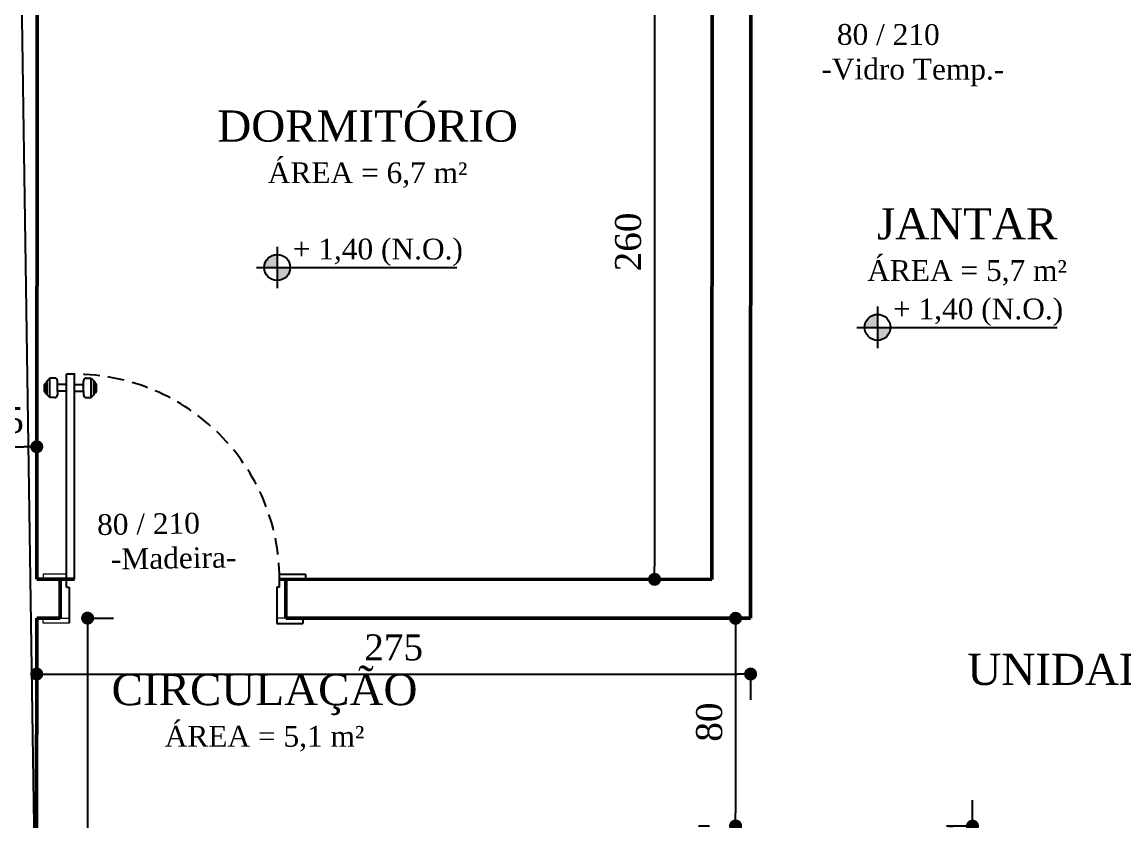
# Model space of a CAD drawing. Header units: centimetres. Extents: x -48696 to 156237, y -5617 to 29024.
# Drawn here: x -44952.4 to -44527.9, y 10545.2 to 10853.1 of the extents above; entities that cross this region are included whole.
import ezdxf

# ---------------------------------------------------------------- set-up
doc = ezdxf.new("R2010")
doc.units = ezdxf.units.CM
doc.linetypes.add('HIDDEN', pattern=[9.525, 6.35, -3.175])
for name, color, linetype in [('Hachuria - Moveis', 1, 'Continuous'), ('PN010', 1, 'Continuous'), ('PORTAS', 3, 'Continuous'), ('Portas-Cotas', 2, 'Continuous'), ('Portas-Projeção', 55, 'HIDDEN'), ('Texto', 2, 'Continuous')]:
    doc.layers.add(name, color=color, linetype=linetype)
doc.layers.add('Parede Baixa', color=5, linetype='Continuous', lineweight=50)
doc.layers.add('Portas - Janelas', color=2, linetype='Continuous', lineweight=20)
doc.styles.add('Valéria', font='romantic.ttf', dxfattribs={"height": 10})
doc.dimstyles.new('Cota - 50', dxfattribs={"dimtxt": 10, "dimasz": 5, "dimexe": 10, "dimexo": 20, "dimgap": 5, "dimtad": 1, "dimtxsty": 'Valéria', "dimblk": 'DOT', "dimcen": 0, "dimclrd": 12, "dimclre": 12, "dimclrt": 2, "dimazin": 2, "dimtfac": 1, "dimtix": 1, "dimtmove": 0, "dimatfit": 3, "dimldrblk": 'DOT', "dimfxl": 1, "dimarcsym": 0})

# ---------------------------------------------------------------- blocks, each defined once
blk = doc.blocks.new('_Dot')
at = {"color": 0, "linetype": 'ByBlock', "lineweight": -2}
blk.add_line((-0.5, 0), (-1, 0), dxfattribs=at)
at = {"color": 0, "linetype": 'ByBlock', "const_width": 0.5}
blk.add_lwpolyline([(-0.25, 0, 1), (0.25, 0, 1)], format="xyb", close=True, dxfattribs=at)
blk = doc.blocks.new('*D1746')
at = {"color": 12, "lineweight": -2, "transparency": 16777216}
for p, q in [((-44971.71, 10685.7), (-44971.71, 10699.42)), ((-44946.71, 10685.69), (-44946.71, 10699.42)), ((-44966.71, 10689.42), (-44951.71, 10689.42))]:
    blk.add_line(p, q, dxfattribs=at)
at = {"layer": 'Defpoints', "color": 0, "transparency": 16777216}
for p in [(-44946.71, 10689.42), (-44971.71, 10665.7), (-44946.71, 10665.69)]:
    blk.add_point(p, dxfattribs=at)
at = {"color": 12, "lineweight": -2, "transparency": 16777216, "xscale": 5, "yscale": 5, "zscale": 5, "rotation": 180}
blk.add_blockref('_Dot', (-44971.71, 10689.42), dxfattribs=at)
at = {"color": 12, "lineweight": -2, "transparency": 16777216, "xscale": 5, "yscale": 5, "zscale": 5}
blk.add_blockref('_Dot', (-44946.71, 10689.42), dxfattribs=at)
at = {"color": 2, "transparency": 16777216, "insert": (-44959.21, 10699.61), "char_height": 10, "attachment_point": 5, "style": 'Valéria'}
blk.add_mtext('25', dxfattribs=at)
blk = doc.blocks.new('*D1687')
at = {"color": 12, "lineweight": -2, "transparency": 16777216}
for p, q in [((-44846.74, 12273.86), (-44711.33, 12337.45)), ((-43585.33, 9916.47), (-44718.26, 12328.67)), ((-43709.57, 9852.6), (-43574.16, 9916.2))]:
    blk.add_line(p, q, dxfattribs=at)
at = {"layer": 'Defpoints', "color": 0, "transparency": 16777216}
for p in [(-44720.39, 12333.2), (-44864.85, 12265.35), (-43727.67, 9844.1)]:
    blk.add_point(p, dxfattribs=at)
at = {"color": 12, "lineweight": -2, "transparency": 16777216, "xscale": 5, "yscale": 5, "zscale": 5}
for p, rotation in [((-44720.39, 12333.2), 115.1577922411707), ((-43583.21, 9911.95), 295.1577922411707)]:
    blk.add_blockref('_Dot', p, dxfattribs=dict(at, rotation=rotation))
at = {"color": 2, "transparency": 16777216, "insert": (-44142.57, 11126.91), "char_height": 10, "attachment_point": 5, "rotation": 295.1578, "style": 'Valéria'}
blk.add_mtext('2675', dxfattribs=at)
blk = doc.blocks.new('*D1718')
at = {"color": 12, "lineweight": -2, "transparency": 16777216}
for p, q in [((-44926.73, 10623.38), (-44917.13, 10623.38)), ((-44927.13, 10618.38), (-44927.13, 10436.38)), ((-44926.84, 10431.38), (-44917.13, 10431.38))]:
    blk.add_line(p, q, dxfattribs=at)
at = {"layer": 'Defpoints', "color": 0, "transparency": 16777216}
for p in [(-44946.73, 10623.38), (-44946.84, 10431.38), (-44927.13, 10431.38)]:
    blk.add_point(p, dxfattribs=at)
at = {"color": 12, "lineweight": -2, "transparency": 16777216, "xscale": 5, "yscale": 5, "zscale": 5}
for p, rotation in [((-44927.13, 10623.38), 90), ((-44927.13, 10431.38), 270)]:
    blk.add_blockref('_Dot', p, dxfattribs=dict(at, rotation=rotation))
at = {"color": 2, "transparency": 16777216, "insert": (-44937.29, 10527.38), "char_height": 10, "attachment_point": 5, "rotation": 90, "style": 'Valéria'}
blk.add_mtext('192', dxfattribs=at)
blk = doc.blocks.new('*D1784')
at = {"color": 12, "lineweight": -2, "transparency": 16777216}
for p, q in [((-44691.72, 10623.32), (-44687.53, 10623.32)), ((-44677.53, 10618.32), (-44677.53, 10548.32)), ((-44691.74, 10543.32), (-44687.53, 10543.32))]:
    blk.add_line(p, q, dxfattribs=at)
at = {"layer": 'Defpoints', "color": 0, "transparency": 16777216}
for p in [(-44671.72, 10623.32), (-44677.53, 10543.32), (-44671.74, 10543.32)]:
    blk.add_point(p, dxfattribs=at)
at = {"color": 12, "lineweight": -2, "transparency": 16777216, "xscale": 5, "yscale": 5, "zscale": 5}
for p, rotation in [((-44677.53, 10623.32), 90), ((-44677.53, 10543.32), 270)]:
    blk.add_blockref('_Dot', p, dxfattribs=dict(at, rotation=rotation))
at = {"color": 2, "transparency": 16777216, "insert": (-44687.64, 10583.32), "char_height": 10, "attachment_point": 5, "rotation": 90, "style": 'Valéria'}
blk.add_mtext('80', dxfattribs=at)
blk = doc.blocks.new('*D1719')
at = {"color": 12, "lineweight": -2, "transparency": 16777216}
for p, q in [((-44946.73, 10603.48), (-44946.73, 10591.85)), ((-44941.73, 10601.85), (-44676.73, 10601.85)), ((-44671.73, 10603.32), (-44671.73, 10591.85))]:
    blk.add_line(p, q, dxfattribs=at)
at = {"layer": 'Defpoints', "color": 0, "transparency": 16777216}
for p in [(-44946.73, 10623.48), (-44671.73, 10623.32), (-44671.73, 10601.85)]:
    blk.add_point(p, dxfattribs=at)
at = {"color": 12, "lineweight": -2, "transparency": 16777216, "xscale": 5, "yscale": 5, "zscale": 5, "rotation": 180}
blk.add_blockref('_Dot', (-44946.73, 10601.85), dxfattribs=at)
at = {"color": 12, "lineweight": -2, "transparency": 16777216, "xscale": 5, "yscale": 5, "zscale": 5}
blk.add_blockref('_Dot', (-44671.73, 10601.85), dxfattribs=at)
at = {"color": 2, "transparency": 16777216, "insert": (-44809.23, 10612.05), "char_height": 10, "attachment_point": 5, "style": 'Valéria'}
blk.add_mtext('275', dxfattribs=at)
blk = doc.blocks.new('*D1785')
at = {"color": 12, "lineweight": -2, "transparency": 16777216}
for p, q in [((-44706.71, 10898.33), (-44718.72, 10898.33)), ((-44708.72, 10893.33), (-44708.72, 10643.33)), ((-44706.71, 10638.33), (-44718.72, 10638.33))]:
    blk.add_line(p, q, dxfattribs=at)
at = {"layer": 'Defpoints', "color": 0, "transparency": 16777216}
for p in [(-44686.71, 10898.33), (-44708.72, 10638.33), (-44686.71, 10638.33)]:
    blk.add_point(p, dxfattribs=at)
at = {"color": 12, "lineweight": -2, "transparency": 16777216, "xscale": 5, "yscale": 5, "zscale": 5}
for p, rotation in [((-44708.72, 10898.33), 90), ((-44708.72, 10638.33), 270)]:
    blk.add_blockref('_Dot', p, dxfattribs=dict(at, rotation=rotation))
at = {"color": 2, "transparency": 16777216, "insert": (-44718.87, 10768.33), "char_height": 10, "attachment_point": 5, "rotation": 90, "style": 'Valéria'}
blk.add_mtext('260', dxfattribs=at)
blk = doc.blocks.new('*D1795')
at = {"color": 12, "lineweight": -2, "transparency": 16777216}
for p, q in [((-44586.26, 10548.23), (-44586.26, 10553.23)), ((-44587, 10543.23), (-44596.26, 10543.23)), ((-44586.26, 10528.23), (-44586.26, 10543.23)), ((-44586.99, 10528.23), (-44596.26, 10528.23)), ((-44586.26, 10523.23), (-44586.26, 10518.23))]:
    blk.add_line(p, q, dxfattribs=at)
at = {"layer": 'Defpoints', "color": 0, "transparency": 16777216}
for p in [(-44586.26, 10543.23), (-44567, 10543.23), (-44566.99, 10528.23)]:
    blk.add_point(p, dxfattribs=at)
at = {"color": 12, "lineweight": -2, "transparency": 16777216, "xscale": 5, "yscale": 5, "zscale": 5}
for p, rotation in [((-44586.26, 10543.23), 270), ((-44586.26, 10528.23), 90)]:
    blk.add_blockref('_Dot', p, dxfattribs=dict(at, rotation=rotation))
at = {"color": 2, "transparency": 16777216, "insert": (-44596.46, 10535.73), "char_height": 10, "attachment_point": 5, "rotation": 90, "style": 'Valéria'}
blk.add_mtext('15', dxfattribs=at)

msp = doc.modelspace()

# ---------------------------------------------------------------- hatches: boundary and pattern name
at = {"layer": 'Portas - Janelas'}
h = msp.add_hatch(color=256, dxfattribs=at)
edge = h.paths.add_edge_path()
edge.add_arc((-44854.07434, 10758.49843), 5, 90, 180)
edge.add_line((-44859.07434, 10758.49843), (-44854.07434, 10758.49843))
edge.add_line((-44854.07434, 10758.49843), (-44854.07434, 10763.49843))
edge = h.paths.add_edge_path()
edge.add_arc((-44854.07434, 10758.49843), 5, 270, 360)
edge.add_line((-44849.07434, 10758.49843), (-44854.07434, 10758.49843))
edge.add_line((-44854.07434, 10758.49843), (-44854.07434, 10753.49843))
h = msp.add_hatch(color=256, dxfattribs=at)
edge = h.paths.add_edge_path()
edge.add_arc((-44622.84191, 10735.42439), 5, 90, 180)
edge.add_line((-44627.84191, 10735.42439), (-44622.84191, 10735.42439))
edge.add_line((-44622.84191, 10735.42439), (-44622.84191, 10740.42439))
edge = h.paths.add_edge_path()
edge.add_arc((-44622.84191, 10735.42439), 5, 270, 360)
edge.add_line((-44617.84191, 10735.42439), (-44622.84191, 10735.42439))
edge.add_line((-44622.84191, 10735.42439), (-44622.84191, 10730.42439))

# ---------------------------------------------------------------- linework, layer by layer
msp.add_line((-44937.1857, 9842.90048), (-44956.43446, 11130.92449))
at = {"layer": 'Hachuria - Moveis'}
for centre in [(-44854.07434, 10758.49843), (-44622.84191, 10735.42439)]:
    msp.add_circle(centre, 5, dxfattribs=at)
at = {"layer": 'Parede Baixa'}
for p, q in [((-44671.71993, 10623.32101), (-44671.55079, 10913.32098)), ((-44946.72172, 10638.40098), (-44946.57008, 10898.40095)), ((-44686.71118, 10638.32537), (-44686.55954, 10898.32534)), ((-44946.72172, 10638.40098), (-44932.22582, 10638.39677)), ((-44937.72291, 10638.37307), (-44937.72727, 10623.39837)), ((-44853.22582, 10638.37379), (-44686.71118, 10638.32537)), ((-44850.72291, 10638.37307), (-44850.72727, 10623.37307)), ((-44946.84247, 10431.37572), (-44946.73047, 10623.40098)), ((-44946.73047, 10623.40098), (-44937.72727, 10623.39837)), ((-44850.72727, 10623.37307), (-44671.71993, 10623.32101))]:
    msp.add_line(p, q, dxfattribs=at)
at = {"layer": 'PN010'}
for p, q in [((-44854.07434, 10766.49843), (-44854.07434, 10750.49843)), ((-44862.07434, 10758.49843), (-44784.84459, 10758.49843)), ((-44622.84191, 10743.42439), (-44622.84191, 10727.42439)), ((-44630.84191, 10735.42439), (-44553.61216, 10735.42439))]:
    msp.add_line(p, q, dxfattribs=at)
at = {"layer": 'PORTAS', "color": 2, "linetype": 'Continuous'}
for p, q in [((-44942.87227, 10714.72662), (-44943.22582, 10713.87307)), ((-44941.72582, 10715.87307), (-44942.87227, 10714.72662)), ((-44942.72582, 10709.37307), (-44942.72582, 10714.87307)), ((-44941.72582, 10708.37307), (-44941.72582, 10715.87307)), ((-44939.72582, 10715.87307), (-44941.72582, 10715.87307)), ((-44938.72582, 10713.37307), (-44938.72582, 10714.87307)), ((-44935.22582, 10638.37307), (-44935.22582, 10717.37307)), ((-44932.22582, 10717.37307), (-44935.22582, 10717.37307)), ((-44932.22582, 10638.37307), (-44932.22582, 10717.37307)), ((-44928.72582, 10713.37307), (-44928.72582, 10714.87307)), ((-44927.72582, 10715.87307), (-44925.72582, 10715.87307)), ((-44925.72582, 10708.37307), (-44925.72582, 10715.87307)), ((-44925.72582, 10715.87307), (-44924.57937, 10714.72662)), ((-44924.72582, 10709.37307), (-44924.72582, 10714.87307)), ((-44924.57937, 10714.72662), (-44924.22582, 10713.87307)), ((-44943.72582, 10710.87307), (-44943.72582, 10713.37307)), ((-44943.22582, 10710.37307), (-44943.22582, 10713.87307)), ((-44942.87227, 10709.51951), (-44943.22582, 10710.37307)), ((-44935.22582, 10713.37307), (-44938.72582, 10713.37307)), ((-44938.72582, 10710.87307), (-44938.72582, 10713.37307)), ((-44938.72582, 10710.87307), (-44938.72582, 10709.37307)), ((-44935.22582, 10710.87307), (-44938.72582, 10710.87307)), ((-44932.22582, 10713.37307), (-44928.72582, 10713.37307)), ((-44932.22582, 10710.87307), (-44928.72582, 10710.87307)), ((-44928.72582, 10710.87307), (-44928.72582, 10713.37307)), ((-44928.72582, 10710.87307), (-44928.72582, 10709.37307)), ((-44924.57937, 10709.51951), (-44924.22582, 10710.37307)), ((-44924.22582, 10710.37307), (-44924.22582, 10713.87307)), ((-44923.72582, 10710.87307), (-44923.72582, 10713.37307)), ((-44941.72582, 10708.37307), (-44942.87227, 10709.51951)), ((-44941.79371, 10708.44096), (-44941.72582, 10708.50884)), ((-44939.72582, 10708.37307), (-44941.72582, 10708.37307)), ((-44927.72582, 10708.37307), (-44925.72582, 10708.37307)), ((-44925.72582, 10708.37307), (-44924.57937, 10709.51951)), ((-44925.65793, 10708.44096), (-44925.72582, 10708.50884)), ((-44935.22582, 10635.37307), (-44935.22582, 10638.37307)), ((-44932.22582, 10638.37307), (-44935.22582, 10638.37307)), ((-44853.22582, 10640.37307), (-44843.22582, 10640.37307)), ((-44853.22582, 10635.37307), (-44853.22582, 10640.37307)), ((-44843.22582, 10640.37307), (-44843.22582, 10638.37307)), ((-44935.22582, 10635.37307), (-44934.22582, 10635.37307)), ((-44934.22582, 10635.37307), (-44934.22582, 10621.39837)), ((-44854.22582, 10635.37307), (-44854.22582, 10621.37307)), ((-44853.22582, 10635.37307), (-44854.22582, 10635.37307)), ((-44854.22727, 10621.37307), (-44844.22727, 10621.37307)), ((-44844.22727, 10623.37307), (-44844.22727, 10621.37307))]:
    msp.add_line(p, q, dxfattribs=at)
for centre, radius, start, end in [((-44939.72582, 10714.87307), 1, 0, 90), ((-44927.72582, 10714.87307), 1, 90, 180), ((-44943.22582, 10713.37307), 0.5, 90, 180), ((-44943.22582, 10710.87307), 0.5, 180, 270), ((-44924.22582, 10713.37307), 0.5, 0, 90), ((-44924.22582, 10710.87307), 0.5, 270, 0), ((-44939.72582, 10709.37307), 1, 270, 0), ((-44927.72582, 10709.37307), 1, 180, 270)]:
    msp.add_arc(centre, radius, start, end, dxfattribs=at)
at = {"layer": 'Portas - Janelas'}
for p, q in [((-44944.21797, 10640.37307), (-44944.21855, 10638.37496)), ((-44937.72582, 10638.37307), (-44935.22582, 10638.37307)), ((-44850.72582, 10638.37307), (-44853.22582, 10638.37307)), ((-44944.22582, 10621.39837), (-44944.22524, 10623.40026)), ((-44937.72727, 10623.39837), (-44934.22582, 10623.39837)), ((-44850.72727, 10623.37307), (-44854.22727, 10623.37307))]:
    msp.add_line(p, q, dxfattribs=at)
at = {"layer": 'Portas - Janelas', "color": 2, "linetype": 'Continuous'}
for p, q in [((-44935.22582, 10640.37307), (-44944.21797, 10640.37307)), ((-44934.22582, 10621.39837), (-44944.22582, 10621.39837))]:
    msp.add_line(p, q, dxfattribs=at)
at = {"layer": 'Portas-Projeção'}
msp.add_arc((-44932.22582, 10638.37307), 79, 0, 90, dxfattribs=at)

# ---------------------------------------------------------------- texts
at = {"layer": 'Portas-Cotas', "char_height": 8, "attachment_point": 5, "style": 'Valéria'}
for s, insert, rotation in [('\\pxi-2.3669;80 / 210\\P\\pi0;-Vidro Temp.-', (-44609.22813, 10840.29089), 359.9331641), ('\\pxi-2.3669;80 / 210\\P\\pi0;-Madeira-', (-44894.10835, 10653.13116), 0.9062023)]:
    msp.add_mtext(s, dxfattribs=dict(at, insert=insert, rotation=rotation))
at = {"layer": 'Portas-Cotas', "char_height": 12, "attachment_point": 2, "style": 'Valéria'}
for s, insert in [('DORMITÓRIO\\P{\\H0.6667x;ÁREA = 6,7 m²}', (-44819.27557, 10819.00096)), ('{\\C12;UNIDADE - 02}', (-44530.33642, 10609.64565)), ('CIRCULAÇÃO\\P{\\H0.6667x;ÁREA = 5,1 m²}', (-44858.97254, 10601.85484))]:
    msp.add_mtext(s, dxfattribs=dict(at, insert=insert))
at = {"layer": 'Portas-Cotas', "insert": (-44588.34069, 10781.33729), "char_height": 12, "width": 112.4201183, "attachment_point": 2, "style": 'Valéria'}
msp.add_mtext('JANTAR\\P{\\H0.6667x;ÁREA = 5,7 m²}', dxfattribs=at)
at = {"layer": 'Texto', "char_height": 8, "attachment_point": 1, "style": 'Valéria'}
for insert in [(-44848.11086, 10769.60494), (-44616.87843, 10746.5309)]:
    msp.add_mtext('+ 1,40 (N.O.)', dxfattribs=dict(at, insert=insert))

# ---------------------------------------------------------------- dimensions: what is measured, and where the dimension line sits
dim = msp.add_aligned_dim(p1=(-43727.66854, 9844.10105), p2=(-44864.84549, 12265.35324), distance=-159.59861, dimstyle='Cota - 50')
dim.commit()
dim.dimension.update_dxf_attribs({"geometry": '*D1687', "text_midpoint": (-44142.57239, 11126.90741)})
for base, p1, p2, picture, middle in [((-44708.7242, 10638.32537), (-44686.7141, 10898.32539), (-44686.71118, 10638.32537), '*D1785', (-44718.87213, 10768.32538)), ((-44927.1265, 10431.37572), (-44946.73048, 10623.37569), (-44946.84247, 10431.37572), '*D1718', (-44937.28923, 10527.37571)), ((-44677.52923, 10543.32103), (-44671.71993, 10623.32101), (-44671.74337, 10543.32103), '*D1784', (-44687.64017, 10583.32102)), ((-44586.2633, 10543.23118), (-44566.99422, 10528.23118), (-44566.9973, 10543.23118), '*D1795', (-44596.45561, 10535.73118))]:
    dim = msp.add_linear_dim(base=base, p1=p1, p2=p2, angle=90, dimstyle='Cota - 50')
    dim.commit()
    dim.dimension.update_dxf_attribs({"geometry": picture, "text_midpoint": middle})
dim = msp.add_linear_dim(base=(-44946.7058, 10689.41986), p1=(-44971.7058, 10665.70496), p2=(-44946.7058, 10665.69038), dimstyle='Cota - 50', override={"dimtmove": 1})
dim.commit()
dim.dimension.update_dxf_attribs({"geometry": '*D1746', "text_midpoint": (-44959.2058, 10699.61217)})
dim = msp.add_linear_dim(base=(-44671.73047, 10601.85484), p1=(-44946.73042, 10623.48141), p2=(-44671.73047, 10623.32102), dimstyle='Cota - 50')
dim.commit()
dim.dimension.update_dxf_attribs({"geometry": '*D1719', "text_midpoint": (-44809.23045, 10612.04715)})

doc.saveas('drawing.dxf')
